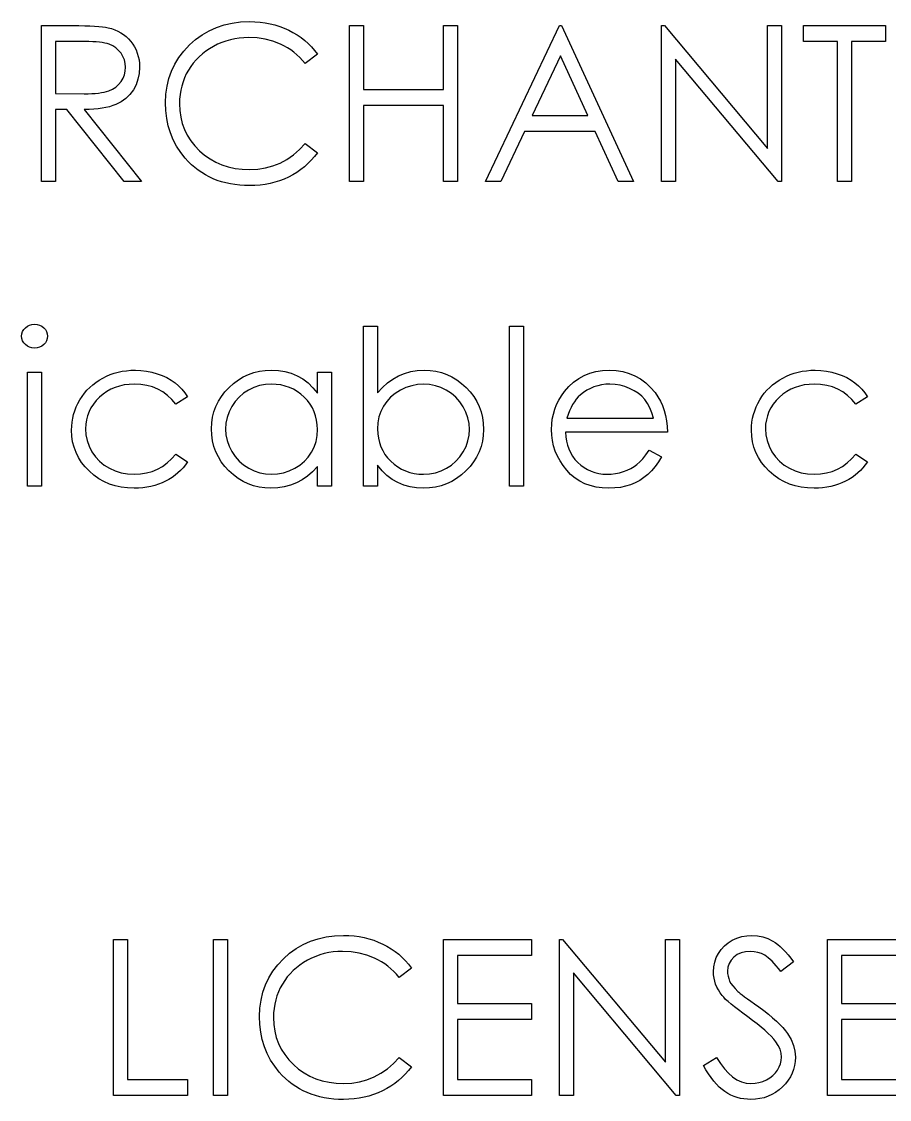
# Model space of a CAD drawing. Header units: millimetres. Extents: x -111 to 182, y -25 to 94.
# Drawn here: x -19.34 to 0.13, y 42.57 to 66.75 of the extents above; entities that cross this region are included whole.
import ezdxf

# ---------------------------------------------------------------- set-up
doc = ezdxf.new("R2010")
doc.units = ezdxf.units.MM

msp = doc.modelspace()

# ---------------------------------------------------------------- linework, layer by layer
at = {"color": 7, "linetype": 'Continuous', "flags": 128}
for points in [[(-12.702, 66.017), (-12.977, 65.806), (-12.977, 65.806), (-13.036, 65.876), (-13.099, 65.941), (-13.164, 66.002), (-13.232, 66.059), (-13.303, 66.111), (-13.377, 66.158), (-13.454, 66.202), (-13.534, 66.241), (-13.701, 66.306), (-13.876, 66.353), (-14.058, 66.381), (-14.249, 66.39), (-14.249, 66.39), (-14.354, 66.387), (-14.457, 66.377), (-14.559, 66.362), (-14.658, 66.34), (-14.756, 66.312), (-14.851, 66.278), (-14.945, 66.238), (-15.037, 66.191), (-15.125, 66.139), (-15.208, 66.083), (-15.285, 66.023), (-15.358, 65.959), (-15.426, 65.89), (-15.489, 65.817), (-15.546, 65.739), (-15.599, 65.658), (-15.646, 65.573), (-15.686, 65.485), (-15.72, 65.396), (-15.748, 65.302), (-15.77, 65.207), (-15.785, 65.109), (-15.795, 65.009), (-15.798, 64.905), (-15.798, 64.905), (-15.791, 64.751), (-15.77, 64.603), (-15.736, 64.461), (-15.687, 64.326), (-15.624, 64.197), (-15.547, 64.075), (-15.457, 63.96), (-15.352, 63.851), (-15.237, 63.752), (-15.114, 63.666), (-14.985, 63.594), (-14.848, 63.534), (-14.704, 63.488), (-14.552, 63.455), (-14.393, 63.435), (-14.227, 63.428), (-14.227, 63.428), (-14.044, 63.437), (-13.869, 63.465), (-13.701, 63.51), (-13.54, 63.574), (-13.388, 63.656), (-13.243, 63.756), (-13.106, 63.875), (-12.977, 64.012), (-12.977, 64.012), (-12.702, 63.803), (-12.702, 63.803), (-12.769, 63.718), (-12.841, 63.638), (-12.916, 63.563), (-12.995, 63.493), (-13.078, 63.427), (-13.166, 63.366), (-13.258, 63.311), (-13.353, 63.261), (-13.452, 63.216), (-13.554, 63.177), (-13.658, 63.144), (-13.766, 63.117), (-13.876, 63.096), (-13.99, 63.081), (-14.105, 63.072), (-14.225, 63.069), (-14.225, 63.069), (-14.338, 63.071), (-14.448, 63.079), (-14.554, 63.091), (-14.658, 63.108), (-14.759, 63.129), (-14.856, 63.155), (-14.951, 63.186), (-15.043, 63.222), (-15.132, 63.263), (-15.217, 63.308), (-15.3, 63.359), (-15.38, 63.413), (-15.457, 63.473), (-15.53, 63.538), (-15.601, 63.607), (-15.668, 63.681), (-15.668, 63.681), (-15.772, 63.814), (-15.863, 63.953), (-15.939, 64.099), (-16.001, 64.252), (-16.05, 64.411), (-16.084, 64.577), (-16.105, 64.75), (-16.112, 64.929), (-16.112, 64.929), (-16.104, 65.118), (-16.078, 65.299), (-16.036, 65.472), (-15.977, 65.637), (-15.902, 65.795), (-15.81, 65.946), (-15.701, 66.088), (-15.575, 66.224), (-15.436, 66.347), (-15.29, 66.454), (-15.134, 66.543), (-14.97, 66.618), (-14.797, 66.675), (-14.617, 66.716), (-14.427, 66.74), (-14.229, 66.749), (-14.229, 66.749), (-14.108, 66.746), (-13.991, 66.737), (-13.876, 66.721), (-13.765, 66.7), (-13.656, 66.674), (-13.55, 66.64), (-13.447, 66.601), (-13.348, 66.556), (-13.252, 66.505), (-13.16, 66.45), (-13.072, 66.39), (-12.989, 66.325), (-12.911, 66.255), (-12.836, 66.181), (-12.767, 66.101), (-12.702, 66.017)], [(-18.894, 66.659), (-18.194, 66.659), (-18.194, 66.659), (-18.054, 66.658), (-17.925, 66.656), (-17.808, 66.652), (-17.703, 66.647), (-17.61, 66.64), (-17.528, 66.632), (-17.458, 66.623), (-17.401, 66.611), (-17.401, 66.611), (-17.324, 66.591), (-17.251, 66.565), (-17.182, 66.534), (-17.117, 66.498), (-17.055, 66.457), (-16.997, 66.411), (-16.942, 66.36), (-16.892, 66.303), (-16.845, 66.243), (-16.806, 66.178), (-16.772, 66.111), (-16.745, 66.04), (-16.723, 65.966), (-16.707, 65.888), (-16.698, 65.807), (-16.695, 65.723), (-16.695, 65.723), (-16.704, 65.583), (-16.73, 65.453), (-16.773, 65.331), (-16.834, 65.217), (-16.91, 65.115), (-17.001, 65.026), (-17.108, 64.95), (-17.228, 64.888), (-17.296, 64.862), (-17.369, 64.839), (-17.448, 64.82), (-17.533, 64.804), (-17.625, 64.791), (-17.723, 64.782), (-17.826, 64.776), (-17.936, 64.774), (-17.936, 64.774), (-16.651, 63.159), (-16.651, 63.159), (-17.039, 63.159), (-17.039, 63.159), (-18.325, 64.774), (-18.325, 64.774), (-18.58, 64.774), (-18.58, 64.774), (-18.58, 63.159), (-18.58, 63.159), (-18.894, 63.159), (-18.894, 63.159), (-18.894, 66.659)], [(-11.984, 66.659), (-11.67, 66.659), (-11.67, 66.659), (-11.67, 65.223), (-11.67, 65.223), (-9.875, 65.223), (-9.875, 65.223), (-9.875, 66.659), (-9.875, 66.659), (-9.561, 66.659), (-9.561, 66.659), (-9.561, 63.159), (-9.561, 63.159), (-9.875, 63.159), (-9.875, 63.159), (-9.875, 64.864), (-9.875, 64.864), (-11.67, 64.864), (-11.67, 64.864), (-11.67, 63.159), (-11.67, 63.159), (-11.984, 63.159), (-11.984, 63.159), (-11.984, 66.659)], [(-7.227, 66.659), (-5.612, 63.159), (-5.612, 63.159), (-5.954, 63.159), (-5.954, 63.159), (-6.471, 64.281), (-6.471, 64.281), (-8.058, 64.281), (-8.058, 64.281), (-8.59, 63.159), (-8.59, 63.159), (-8.933, 63.159), (-8.933, 63.159), (-7.272, 66.659), (-7.272, 66.659), (-7.227, 66.659)], [(-4.984, 63.159), (-4.984, 66.659), (-4.984, 66.659), (-4.918, 66.659), (-4.918, 66.659), (-2.606, 63.904), (-2.606, 63.904), (-2.606, 66.659), (-2.606, 66.659), (-2.292, 66.659), (-2.292, 66.659), (-2.292, 63.159), (-2.292, 63.159), (-2.363, 63.159), (-2.363, 63.159), (-4.67, 65.907), (-4.67, 65.907), (-4.67, 63.159), (-4.67, 63.159), (-4.984, 63.159)], [(-1.798, 66.3), (-1.798, 66.659), (-1.798, 66.659), (0.042, 66.659), (0.042, 66.659), (0.042, 66.3), (0.042, 66.3), (-0.721, 66.3), (-0.721, 66.3), (-0.721, 63.159), (-0.721, 63.159), (-1.035, 63.159), (-1.035, 63.159), (-1.035, 66.3), (-1.035, 66.3), (-1.798, 66.3)], [(-18.58, 66.3), (-18.58, 65.133), (-18.58, 65.133), (-17.939, 65.128), (-17.939, 65.128), (-17.849, 65.129), (-17.765, 65.133), (-17.688, 65.138), (-17.615, 65.145), (-17.549, 65.154), (-17.49, 65.165), (-17.436, 65.178), (-17.388, 65.194), (-17.304, 65.231), (-17.229, 65.278), (-17.164, 65.336), (-17.11, 65.403), (-17.066, 65.477), (-17.035, 65.555), (-17.016, 65.637), (-17.01, 65.724), (-17.01, 65.724), (-17.016, 65.808), (-17.035, 65.888), (-17.067, 65.965), (-17.111, 66.037), (-17.166, 66.103), (-17.228, 66.158), (-17.298, 66.204), (-17.377, 66.239), (-17.422, 66.253), (-17.473, 66.266), (-17.531, 66.276), (-17.596, 66.285), (-17.668, 66.292), (-17.746, 66.296), (-17.832, 66.299), (-17.924, 66.3), (-17.924, 66.3), (-18.58, 66.3)], [(-7.253, 65.977), (-7.887, 64.64), (-7.887, 64.64), (-6.636, 64.64), (-6.636, 64.64), (-7.253, 65.977)], [(-19.053, 59.96), (-18.994, 59.955), (-18.94, 59.941), (-18.891, 59.915), (-18.846, 59.881), (-18.808, 59.84), (-18.781, 59.793), (-18.765, 59.744), (-18.76, 59.69), (-18.76, 59.69), (-18.765, 59.637), (-18.781, 59.588), (-18.808, 59.542), (-18.846, 59.501), (-18.891, 59.467), (-18.94, 59.441), (-18.994, 59.427), (-19.053, 59.422), (-19.053, 59.422), (-19.11, 59.427), (-19.163, 59.441), (-19.212, 59.467), (-19.257, 59.501), (-19.294, 59.542), (-19.321, 59.588), (-19.337, 59.637), (-19.343, 59.69), (-19.343, 59.69), (-19.337, 59.744), (-19.321, 59.793), (-19.294, 59.84), (-19.257, 59.881), (-19.212, 59.915), (-19.163, 59.941), (-19.11, 59.955), (-19.053, 59.96)], [(-11.67, 56.326), (-11.67, 59.915), (-11.67, 59.915), (-11.356, 59.915), (-11.356, 59.915), (-11.356, 58.419), (-11.356, 58.419), (-11.247, 58.539), (-11.133, 58.642), (-11.011, 58.73), (-10.885, 58.801), (-10.751, 58.857), (-10.611, 58.897), (-10.465, 58.92), (-10.312, 58.928), (-10.312, 58.928), (-10.177, 58.922), (-10.046, 58.904), (-9.92, 58.874), (-9.8, 58.831), (-9.685, 58.777), (-9.574, 58.71), (-9.469, 58.632), (-9.369, 58.54), (-9.277, 58.441), (-9.198, 58.336), (-9.13, 58.226), (-9.075, 58.111), (-9.032, 57.991), (-9.002, 57.866), (-8.984, 57.736), (-8.977, 57.6), (-8.977, 57.6), (-8.984, 57.466), (-9.002, 57.337), (-9.033, 57.213), (-9.076, 57.093), (-9.132, 56.979), (-9.2, 56.87), (-9.28, 56.766), (-9.372, 56.667), (-9.473, 56.577), (-9.58, 56.498), (-9.691, 56.432), (-9.807, 56.378), (-9.928, 56.335), (-10.054, 56.305), (-10.186, 56.287), (-10.322, 56.281), (-10.322, 56.281), (-10.478, 56.288), (-10.626, 56.312), (-10.766, 56.351), (-10.899, 56.405), (-11.025, 56.476), (-11.143, 56.565), (-11.253, 56.673), (-11.356, 56.799), (-11.356, 56.799), (-11.356, 56.326), (-11.356, 56.326), (-11.67, 56.326)], [(-8.394, 59.915), (-8.08, 59.915), (-8.08, 59.915), (-8.08, 56.326), (-8.08, 56.326), (-8.394, 56.326), (-8.394, 56.326), (-8.394, 59.915)], [(-19.208, 58.883), (-18.894, 58.883), (-18.894, 58.883), (-18.894, 56.326), (-18.894, 56.326), (-19.208, 56.326), (-19.208, 56.326), (-19.208, 58.883)], [(-15.619, 58.329), (-15.881, 58.165), (-15.881, 58.165), (-15.97, 58.271), (-16.068, 58.362), (-16.172, 58.439), (-16.285, 58.502), (-16.405, 58.551), (-16.533, 58.586), (-16.669, 58.607), (-16.813, 58.614), (-16.813, 58.614), (-16.928, 58.609), (-17.038, 58.596), (-17.143, 58.573), (-17.244, 58.541), (-17.339, 58.5), (-17.43, 58.449), (-17.515, 58.39), (-17.596, 58.322), (-17.669, 58.247), (-17.732, 58.167), (-17.786, 58.085), (-17.829, 57.998), (-17.864, 57.907), (-17.887, 57.813), (-17.902, 57.714), (-17.907, 57.611), (-17.907, 57.611), (-17.898, 57.478), (-17.871, 57.348), (-17.826, 57.222), (-17.764, 57.1), (-17.685, 56.987), (-17.594, 56.887), (-17.489, 56.8), (-17.371, 56.727), (-17.242, 56.669), (-17.106, 56.628), (-16.962, 56.603), (-16.81, 56.595), (-16.81, 56.595), (-16.672, 56.602), (-16.539, 56.623), (-16.414, 56.658), (-16.294, 56.707), (-16.181, 56.77), (-16.075, 56.847), (-15.975, 56.938), (-15.881, 57.044), (-15.881, 57.044), (-15.619, 56.871), (-15.619, 56.871), (-15.666, 56.803), (-15.718, 56.739), (-15.774, 56.678), (-15.834, 56.622), (-15.897, 56.57), (-15.965, 56.521), (-16.036, 56.476), (-16.111, 56.436), (-16.19, 56.399), (-16.271, 56.368), (-16.355, 56.341), (-16.442, 56.319), (-16.531, 56.302), (-16.623, 56.291), (-16.718, 56.283), (-16.815, 56.281), (-16.815, 56.281), (-16.964, 56.286), (-17.106, 56.305), (-17.241, 56.334), (-17.37, 56.375), (-17.493, 56.429), (-17.609, 56.494), (-17.718, 56.571), (-17.821, 56.66), (-17.915, 56.758), (-17.996, 56.861), (-18.065, 56.968), (-18.121, 57.081), (-18.165, 57.199), (-18.196, 57.322), (-18.215, 57.45), (-18.221, 57.583), (-18.221, 57.583), (-18.218, 57.674), (-18.209, 57.763), (-18.195, 57.851), (-18.174, 57.936), (-18.148, 58.02), (-18.116, 58.103), (-18.078, 58.184), (-18.035, 58.263), (-17.985, 58.339), (-17.932, 58.411), (-17.875, 58.479), (-17.812, 58.542), (-17.746, 58.601), (-17.676, 58.655), (-17.6, 58.706), (-17.521, 58.752), (-17.438, 58.794), (-17.352, 58.829), (-17.265, 58.859), (-17.174, 58.884), (-17.082, 58.904), (-16.987, 58.917), (-16.89, 58.925), (-16.789, 58.928), (-16.789, 58.928), (-16.664, 58.923), (-16.54, 58.909), (-16.418, 58.885), (-16.299, 58.85), (-16.186, 58.808), (-16.081, 58.761), (-15.985, 58.707), (-15.898, 58.647), (-15.819, 58.58), (-15.746, 58.505), (-15.679, 58.421), (-15.619, 58.329)], [(-12.388, 58.883), (-12.388, 56.326), (-12.388, 56.326), (-12.702, 56.326), (-12.702, 56.326), (-12.702, 56.768), (-12.702, 56.768), (-12.811, 56.65), (-12.925, 56.549), (-13.047, 56.465), (-13.174, 56.398), (-13.308, 56.347), (-13.448, 56.31), (-13.594, 56.288), (-13.747, 56.281), (-13.747, 56.281), (-13.882, 56.287), (-14.012, 56.305), (-14.138, 56.335), (-14.258, 56.378), (-14.373, 56.432), (-14.484, 56.499), (-14.589, 56.577), (-14.69, 56.668), (-14.781, 56.768), (-14.861, 56.873), (-14.927, 56.983), (-14.983, 57.098), (-15.025, 57.219), (-15.056, 57.344), (-15.074, 57.475), (-15.08, 57.611), (-15.08, 57.611), (-15.074, 57.745), (-15.056, 57.874), (-15.025, 57.997), (-14.981, 58.116), (-14.926, 58.23), (-14.858, 58.339), (-14.779, 58.443), (-14.686, 58.542), (-14.585, 58.632), (-14.478, 58.711), (-14.368, 58.777), (-14.251, 58.831), (-14.13, 58.874), (-14.004, 58.904), (-13.873, 58.922), (-13.737, 58.928), (-13.737, 58.928), (-13.58, 58.92), (-13.432, 58.897), (-13.291, 58.858), (-13.158, 58.804), (-13.032, 58.733), (-12.914, 58.644), (-12.804, 58.536), (-12.702, 58.41), (-12.702, 58.41), (-12.702, 58.883), (-12.702, 58.883), (-12.388, 58.883)], [(-5.263, 57.133), (-4.984, 56.987), (-4.984, 56.987), (-5.053, 56.87), (-5.126, 56.765), (-5.205, 56.671), (-5.289, 56.589), (-5.378, 56.518), (-5.472, 56.457), (-5.572, 56.403), (-5.677, 56.359), (-5.789, 56.325), (-5.907, 56.3), (-6.033, 56.286), (-6.165, 56.281), (-6.165, 56.281), (-6.313, 56.287), (-6.451, 56.306), (-6.582, 56.338), (-6.704, 56.382), (-6.818, 56.439), (-6.924, 56.508), (-7.022, 56.59), (-7.111, 56.685), (-7.191, 56.787), (-7.26, 56.893), (-7.319, 57.002), (-7.366, 57.115), (-7.404, 57.231), (-7.431, 57.349), (-7.446, 57.472), (-7.452, 57.597), (-7.452, 57.597), (-7.447, 57.715), (-7.434, 57.83), (-7.41, 57.942), (-7.378, 58.05), (-7.337, 58.156), (-7.286, 58.257), (-7.226, 58.356), (-7.157, 58.451), (-7.157, 58.451), (-7.06, 58.563), (-6.955, 58.66), (-6.842, 58.742), (-6.721, 58.809), (-6.592, 58.861), (-6.455, 58.899), (-6.31, 58.92), (-6.158, 58.928), (-6.158, 58.928), (-6.001, 58.92), (-5.851, 58.897), (-5.71, 58.857), (-5.578, 58.803), (-5.453, 58.732), (-5.337, 58.645), (-5.228, 58.543), (-5.128, 58.425), (-5.128, 58.425), (-5.063, 58.333), (-5.008, 58.236), (-4.96, 58.133), (-4.921, 58.025), (-4.891, 57.912), (-4.868, 57.792), (-4.855, 57.668), (-4.849, 57.537), (-4.849, 57.537), (-7.138, 57.537), (-7.138, 57.537), (-7.131, 57.436), (-7.117, 57.339), (-7.095, 57.248), (-7.064, 57.161), (-7.026, 57.079), (-6.98, 57.001), (-6.925, 56.928), (-6.863, 56.859), (-6.794, 56.797), (-6.722, 56.744), (-6.646, 56.698), (-6.565, 56.661), (-6.481, 56.632), (-6.392, 56.612), (-6.301, 56.599), (-6.205, 56.595), (-6.205, 56.595), (-6.111, 56.598), (-6.019, 56.61), (-5.928, 56.629), (-5.838, 56.654), (-5.752, 56.687), (-5.672, 56.725), (-5.6, 56.767), (-5.534, 56.814), (-5.47, 56.87), (-5.404, 56.943), (-5.334, 57.03), (-5.263, 57.133)], [(-0.362, 58.329), (-0.625, 58.165), (-0.625, 58.165), (-0.714, 58.271), (-0.812, 58.362), (-0.916, 58.439), (-1.028, 58.502), (-1.149, 58.551), (-1.277, 58.586), (-1.412, 58.607), (-1.556, 58.614), (-1.556, 58.614), (-1.671, 58.609), (-1.782, 58.596), (-1.887, 58.573), (-1.987, 58.541), (-2.083, 58.5), (-2.173, 58.449), (-2.259, 58.39), (-2.339, 58.322), (-2.412, 58.247), (-2.475, 58.167), (-2.529, 58.085), (-2.573, 57.998), (-2.607, 57.907), (-2.631, 57.813), (-2.646, 57.714), (-2.651, 57.611), (-2.651, 57.611), (-2.641, 57.478), (-2.615, 57.348), (-2.57, 57.222), (-2.508, 57.1), (-2.429, 56.987), (-2.337, 56.887), (-2.233, 56.8), (-2.114, 56.727), (-1.985, 56.669), (-1.849, 56.628), (-1.705, 56.603), (-1.554, 56.595), (-1.554, 56.595), (-1.415, 56.602), (-1.283, 56.623), (-1.157, 56.658), (-1.037, 56.707), (-0.924, 56.77), (-0.819, 56.847), (-0.718, 56.938), (-0.625, 57.044), (-0.625, 57.044), (-0.362, 56.871), (-0.362, 56.871), (-0.41, 56.803), (-0.462, 56.739), (-0.518, 56.678), (-0.577, 56.622), (-0.64, 56.57), (-0.708, 56.521), (-0.78, 56.476), (-0.855, 56.436), (-0.934, 56.399), (-1.015, 56.368), (-1.098, 56.341), (-1.185, 56.319), (-1.274, 56.302), (-1.367, 56.291), (-1.461, 56.283), (-1.559, 56.281), (-1.559, 56.281), (-1.708, 56.286), (-1.849, 56.305), (-1.984, 56.334), (-2.114, 56.375), (-2.236, 56.429), (-2.353, 56.494), (-2.462, 56.571), (-2.565, 56.66), (-2.659, 56.758), (-2.74, 56.861), (-2.808, 56.968), (-2.864, 57.081), (-2.909, 57.199), (-2.939, 57.322), (-2.958, 57.45), (-2.965, 57.583), (-2.965, 57.583), (-2.962, 57.674), (-2.953, 57.763), (-2.939, 57.851), (-2.918, 57.936), (-2.892, 58.02), (-2.859, 58.103), (-2.822, 58.184), (-2.778, 58.263), (-2.729, 58.339), (-2.676, 58.411), (-2.618, 58.479), (-2.556, 58.542), (-2.49, 58.601), (-2.419, 58.655), (-2.343, 58.706), (-2.264, 58.752), (-2.182, 58.794), (-2.096, 58.829), (-2.008, 58.859), (-1.918, 58.884), (-1.825, 58.904), (-1.731, 58.917), (-1.633, 58.925), (-1.533, 58.928), (-1.533, 58.928), (-1.407, 58.923), (-1.283, 58.909), (-1.162, 58.885), (-1.043, 58.85), (-0.929, 58.808), (-0.824, 58.761), (-0.729, 58.707), (-0.642, 58.647), (-0.563, 58.58), (-0.49, 58.505), (-0.422, 58.421), (-0.362, 58.329)], [(-13.732, 58.614), (-13.87, 58.606), (-14.002, 58.581), (-14.128, 58.54), (-14.249, 58.482), (-14.361, 58.41), (-14.462, 58.324), (-14.55, 58.225), (-14.626, 58.112), (-14.687, 57.991), (-14.731, 57.867), (-14.758, 57.739), (-14.766, 57.608), (-14.766, 57.608), (-14.757, 57.478), (-14.731, 57.35), (-14.687, 57.225), (-14.625, 57.103), (-14.548, 56.99), (-14.46, 56.889), (-14.359, 56.802), (-14.246, 56.729), (-14.124, 56.67), (-13.999, 56.629), (-13.869, 56.603), (-13.735, 56.595), (-13.735, 56.595), (-13.599, 56.603), (-13.467, 56.628), (-13.338, 56.669), (-13.214, 56.727), (-13.098, 56.8), (-12.996, 56.884), (-12.909, 56.98), (-12.835, 57.087), (-12.777, 57.204), (-12.735, 57.329), (-12.71, 57.46), (-12.702, 57.599), (-12.702, 57.599), (-12.707, 57.705), (-12.721, 57.806), (-12.744, 57.904), (-12.776, 57.996), (-12.818, 58.085), (-12.869, 58.169), (-12.93, 58.248), (-13, 58.323), (-13.076, 58.391), (-13.157, 58.451), (-13.242, 58.501), (-13.331, 58.541), (-13.425, 58.573), (-13.524, 58.596), (-13.626, 58.61), (-13.732, 58.614)], [(-10.325, 56.595), (-10.188, 56.603), (-10.056, 56.628), (-9.93, 56.669), (-9.808, 56.727), (-9.696, 56.799), (-9.596, 56.885), (-9.508, 56.984), (-9.432, 57.096), (-9.37, 57.217), (-9.327, 57.342), (-9.3, 57.468), (-9.292, 57.6), (-9.292, 57.6), (-9.301, 57.731), (-9.327, 57.859), (-9.372, 57.984), (-9.433, 58.106), (-9.51, 58.219), (-9.598, 58.32), (-9.699, 58.407), (-9.812, 58.48), (-9.932, 58.539), (-10.058, 58.58), (-10.187, 58.606), (-10.32, 58.614), (-10.32, 58.614), (-10.456, 58.606), (-10.588, 58.58), (-10.717, 58.539), (-10.842, 58.48), (-10.959, 58.407), (-11.061, 58.323), (-11.15, 58.227), (-11.223, 58.119), (-11.281, 58.002), (-11.323, 57.879), (-11.347, 57.748), (-11.356, 57.609), (-11.356, 57.609), (-11.351, 57.504), (-11.337, 57.402), (-11.314, 57.304), (-11.281, 57.212), (-11.239, 57.124), (-11.188, 57.039), (-11.128, 56.96), (-11.058, 56.885), (-10.982, 56.817), (-10.901, 56.758), (-10.816, 56.708), (-10.726, 56.668), (-10.632, 56.636), (-10.534, 56.613), (-10.432, 56.599), (-10.325, 56.595)], [(-5.163, 57.851), (-5.201, 57.975), (-5.246, 58.086), (-5.299, 58.184), (-5.359, 58.268), (-5.428, 58.342), (-5.508, 58.409), (-5.597, 58.468), (-5.698, 58.519), (-5.804, 58.561), (-5.914, 58.59), (-6.026, 58.608), (-6.141, 58.614), (-6.141, 58.614), (-6.235, 58.611), (-6.327, 58.599), (-6.414, 58.58), (-6.498, 58.555), (-6.579, 58.52), (-6.656, 58.479), (-6.73, 58.43), (-6.801, 58.374), (-6.801, 58.374), (-6.85, 58.328), (-6.895, 58.276), (-6.938, 58.219), (-6.977, 58.157), (-7.014, 58.088), (-7.047, 58.015), (-7.077, 57.936), (-7.105, 57.851), (-7.105, 57.851), (-5.163, 57.851)], [(-10.593, 45.517), (-10.868, 45.306), (-10.868, 45.306), (-10.927, 45.376), (-10.99, 45.441), (-11.055, 45.502), (-11.123, 45.559), (-11.194, 45.611), (-11.268, 45.658), (-11.345, 45.702), (-11.425, 45.741), (-11.592, 45.806), (-11.767, 45.853), (-11.949, 45.881), (-12.14, 45.89), (-12.14, 45.89), (-12.245, 45.887), (-12.348, 45.877), (-12.45, 45.862), (-12.549, 45.84), (-12.647, 45.812), (-12.743, 45.778), (-12.836, 45.738), (-12.928, 45.691), (-13.016, 45.639), (-13.099, 45.583), (-13.177, 45.523), (-13.249, 45.459), (-13.317, 45.39), (-13.38, 45.317), (-13.437, 45.239), (-13.49, 45.158), (-13.537, 45.073), (-13.577, 44.985), (-13.611, 44.896), (-13.639, 44.802), (-13.661, 44.707), (-13.676, 44.609), (-13.686, 44.509), (-13.689, 44.405), (-13.689, 44.405), (-13.682, 44.251), (-13.661, 44.103), (-13.627, 43.961), (-13.578, 43.826), (-13.515, 43.697), (-13.438, 43.575), (-13.348, 43.46), (-13.243, 43.351), (-13.128, 43.252), (-13.005, 43.166), (-12.876, 43.094), (-12.739, 43.034), (-12.595, 42.988), (-12.443, 42.955), (-12.284, 42.935), (-12.118, 42.928), (-12.118, 42.928), (-11.935, 42.937), (-11.76, 42.965), (-11.592, 43.01), (-11.431, 43.074), (-11.279, 43.156), (-11.134, 43.256), (-10.997, 43.375), (-10.868, 43.512), (-10.868, 43.512), (-10.593, 43.303), (-10.593, 43.303), (-10.66, 43.218), (-10.732, 43.138), (-10.807, 43.063), (-10.886, 42.993), (-10.969, 42.927), (-11.057, 42.866), (-11.149, 42.811), (-11.244, 42.761), (-11.343, 42.716), (-11.445, 42.677), (-11.549, 42.644), (-11.657, 42.617), (-11.767, 42.596), (-11.881, 42.581), (-11.997, 42.572), (-12.116, 42.569), (-12.116, 42.569), (-12.229, 42.571), (-12.339, 42.579), (-12.445, 42.591), (-12.549, 42.608), (-12.65, 42.629), (-12.747, 42.655), (-12.842, 42.686), (-12.934, 42.722), (-13.023, 42.763), (-13.108, 42.808), (-13.191, 42.859), (-13.271, 42.913), (-13.348, 42.973), (-13.421, 43.038), (-13.492, 43.107), (-13.559, 43.181), (-13.559, 43.181), (-13.663, 43.314), (-13.754, 43.453), (-13.83, 43.599), (-13.892, 43.752), (-13.941, 43.911), (-13.975, 44.077), (-13.996, 44.25), (-14.003, 44.429), (-14.003, 44.429), (-13.995, 44.618), (-13.969, 44.799), (-13.927, 44.972), (-13.869, 45.137), (-13.793, 45.295), (-13.701, 45.446), (-13.592, 45.588), (-13.466, 45.724), (-13.327, 45.847), (-13.181, 45.954), (-13.025, 46.043), (-12.861, 46.118), (-12.689, 46.175), (-12.508, 46.216), (-12.318, 46.24), (-12.12, 46.249), (-12.12, 46.249), (-11.999, 46.246), (-11.882, 46.237), (-11.767, 46.221), (-11.656, 46.2), (-11.547, 46.174), (-11.441, 46.14), (-11.338, 46.101), (-11.239, 46.056), (-11.143, 46.005), (-11.051, 45.95), (-10.963, 45.89), (-10.88, 45.825), (-10.802, 45.755), (-10.727, 45.681), (-10.658, 45.601), (-10.593, 45.517)], [(-4.042, 43.334), (-3.746, 43.512), (-3.746, 43.512), (-3.661, 43.375), (-3.573, 43.256), (-3.482, 43.156), (-3.387, 43.074), (-3.29, 43.01), (-3.189, 42.965), (-3.085, 42.937), (-2.977, 42.928), (-2.977, 42.928), (-2.885, 42.933), (-2.796, 42.949), (-2.71, 42.974), (-2.627, 43.01), (-2.55, 43.054), (-2.482, 43.106), (-2.425, 43.164), (-2.377, 43.229), (-2.34, 43.299), (-2.313, 43.371), (-2.297, 43.445), (-2.292, 43.521), (-2.292, 43.521), (-2.299, 43.608), (-2.323, 43.695), (-2.362, 43.78), (-2.417, 43.865), (-2.417, 43.865), (-2.465, 43.924), (-2.521, 43.987), (-2.587, 44.052), (-2.661, 44.121), (-2.745, 44.192), (-2.836, 44.266), (-2.938, 44.343), (-3.048, 44.423), (-3.048, 44.423), (-3.158, 44.502), (-3.257, 44.577), (-3.345, 44.645), (-3.422, 44.707), (-3.488, 44.764), (-3.544, 44.814), (-3.588, 44.86), (-3.622, 44.899), (-3.622, 44.899), (-3.667, 44.961), (-3.707, 45.025), (-3.741, 45.089), (-3.768, 45.156), (-3.79, 45.222), (-3.805, 45.291), (-3.814, 45.361), (-3.817, 45.432), (-3.817, 45.432), (-3.81, 45.543), (-3.789, 45.649), (-3.755, 45.75), (-3.706, 45.846), (-3.645, 45.935), (-3.573, 46.014), (-3.488, 46.082), (-3.394, 46.141), (-3.291, 46.188), (-3.183, 46.222), (-3.071, 46.242), (-2.955, 46.249), (-2.955, 46.249), (-2.831, 46.241), (-2.712, 46.217), (-2.597, 46.177), (-2.485, 46.122), (-2.43, 46.087), (-2.374, 46.045), (-2.318, 45.997), (-2.26, 45.942), (-2.202, 45.881), (-2.143, 45.813), (-2.083, 45.738), (-2.022, 45.656), (-2.022, 45.656), (-2.306, 45.441), (-2.306, 45.441), (-2.358, 45.507), (-2.408, 45.567), (-2.456, 45.621), (-2.502, 45.668), (-2.545, 45.71), (-2.587, 45.747), (-2.628, 45.778), (-2.666, 45.802), (-2.742, 45.841), (-2.821, 45.868), (-2.904, 45.884), (-2.99, 45.89), (-2.99, 45.89), (-3.098, 45.882), (-3.195, 45.857), (-3.282, 45.818), (-3.359, 45.761), (-3.422, 45.694), (-3.467, 45.619), (-3.494, 45.536), (-3.503, 45.447), (-3.503, 45.447), (-3.5, 45.391), (-3.491, 45.335), (-3.476, 45.28), (-3.454, 45.226), (-3.424, 45.172), (-3.384, 45.115), (-3.333, 45.056), (-3.272, 44.994), (-3.272, 44.994), (-3.249, 44.974), (-3.216, 44.947), (-3.173, 44.914), (-3.119, 44.874), (-3.055, 44.827), (-2.981, 44.774), (-2.897, 44.713), (-2.802, 44.646), (-2.802, 44.646), (-2.688, 44.563), (-2.584, 44.482), (-2.489, 44.403), (-2.404, 44.327), (-2.327, 44.253), (-2.26, 44.182), (-2.202, 44.112), (-2.153, 44.045), (-2.076, 43.913), (-2.022, 43.781), (-1.989, 43.649), (-1.977, 43.516), (-1.977, 43.516), (-1.982, 43.422), (-1.996, 43.331), (-2.018, 43.244), (-2.05, 43.159), (-2.091, 43.077), (-2.142, 42.998), (-2.2, 42.923), (-2.269, 42.851), (-2.344, 42.785), (-2.423, 42.728), (-2.505, 42.679), (-2.592, 42.64), (-2.682, 42.609), (-2.777, 42.587), (-2.875, 42.573), (-2.977, 42.569), (-2.977, 42.569), (-3.057, 42.572), (-3.134, 42.58), (-3.21, 42.594), (-3.284, 42.613), (-3.355, 42.638), (-3.425, 42.668), (-3.493, 42.704), (-3.56, 42.745), (-3.624, 42.793), (-3.688, 42.848), (-3.75, 42.911), (-3.811, 42.981), (-3.871, 43.058), (-3.929, 43.143), (-3.985, 43.235), (-4.042, 43.334)], [(-17.279, 46.159), (-16.965, 46.159), (-16.965, 46.159), (-16.965, 43.018), (-16.965, 43.018), (-15.619, 43.018), (-15.619, 43.018), (-15.619, 42.659), (-15.619, 42.659), (-17.279, 42.659), (-17.279, 42.659), (-17.279, 46.159)], [(-15.035, 46.159), (-14.721, 46.159), (-14.721, 46.159), (-14.721, 42.659), (-14.721, 42.659), (-15.035, 42.659), (-15.035, 42.659), (-15.035, 46.159)], [(-9.875, 46.159), (-7.901, 46.159), (-7.901, 46.159), (-7.901, 45.8), (-7.901, 45.8), (-9.561, 45.8), (-9.561, 45.8), (-9.561, 44.723), (-9.561, 44.723), (-7.901, 44.723), (-7.901, 44.723), (-7.901, 44.364), (-7.901, 44.364), (-9.561, 44.364), (-9.561, 44.364), (-9.561, 43.018), (-9.561, 43.018), (-7.901, 43.018), (-7.901, 43.018), (-7.901, 42.659), (-7.901, 42.659), (-9.875, 42.659), (-9.875, 42.659), (-9.875, 46.159)], [(-7.272, 42.659), (-7.272, 46.159), (-7.272, 46.159), (-7.206, 46.159), (-7.206, 46.159), (-4.894, 43.404), (-4.894, 43.404), (-4.894, 46.159), (-4.894, 46.159), (-4.58, 46.159), (-4.58, 46.159), (-4.58, 42.659), (-4.58, 42.659), (-4.652, 42.659), (-4.652, 42.659), (-6.958, 45.407), (-6.958, 45.407), (-6.958, 42.659), (-6.958, 42.659), (-7.272, 42.659)], [(-1.26, 46.159), (0.715, 46.159), (0.715, 46.159), (0.715, 45.8), (0.715, 45.8), (-0.945, 45.8), (-0.945, 45.8), (-0.945, 44.723), (-0.945, 44.723), (0.715, 44.723), (0.715, 44.723), (0.715, 44.364), (0.715, 44.364), (-0.945, 44.364), (-0.945, 44.364), (-0.945, 43.018), (-0.945, 43.018), (0.715, 43.018), (0.715, 43.018), (0.715, 42.659), (0.715, 42.659), (-1.26, 42.659), (-1.26, 42.659), (-1.26, 46.159)]]:
    msp.add_lwpolyline(points, dxfattribs=at)

doc.saveas('drawing.dxf')
